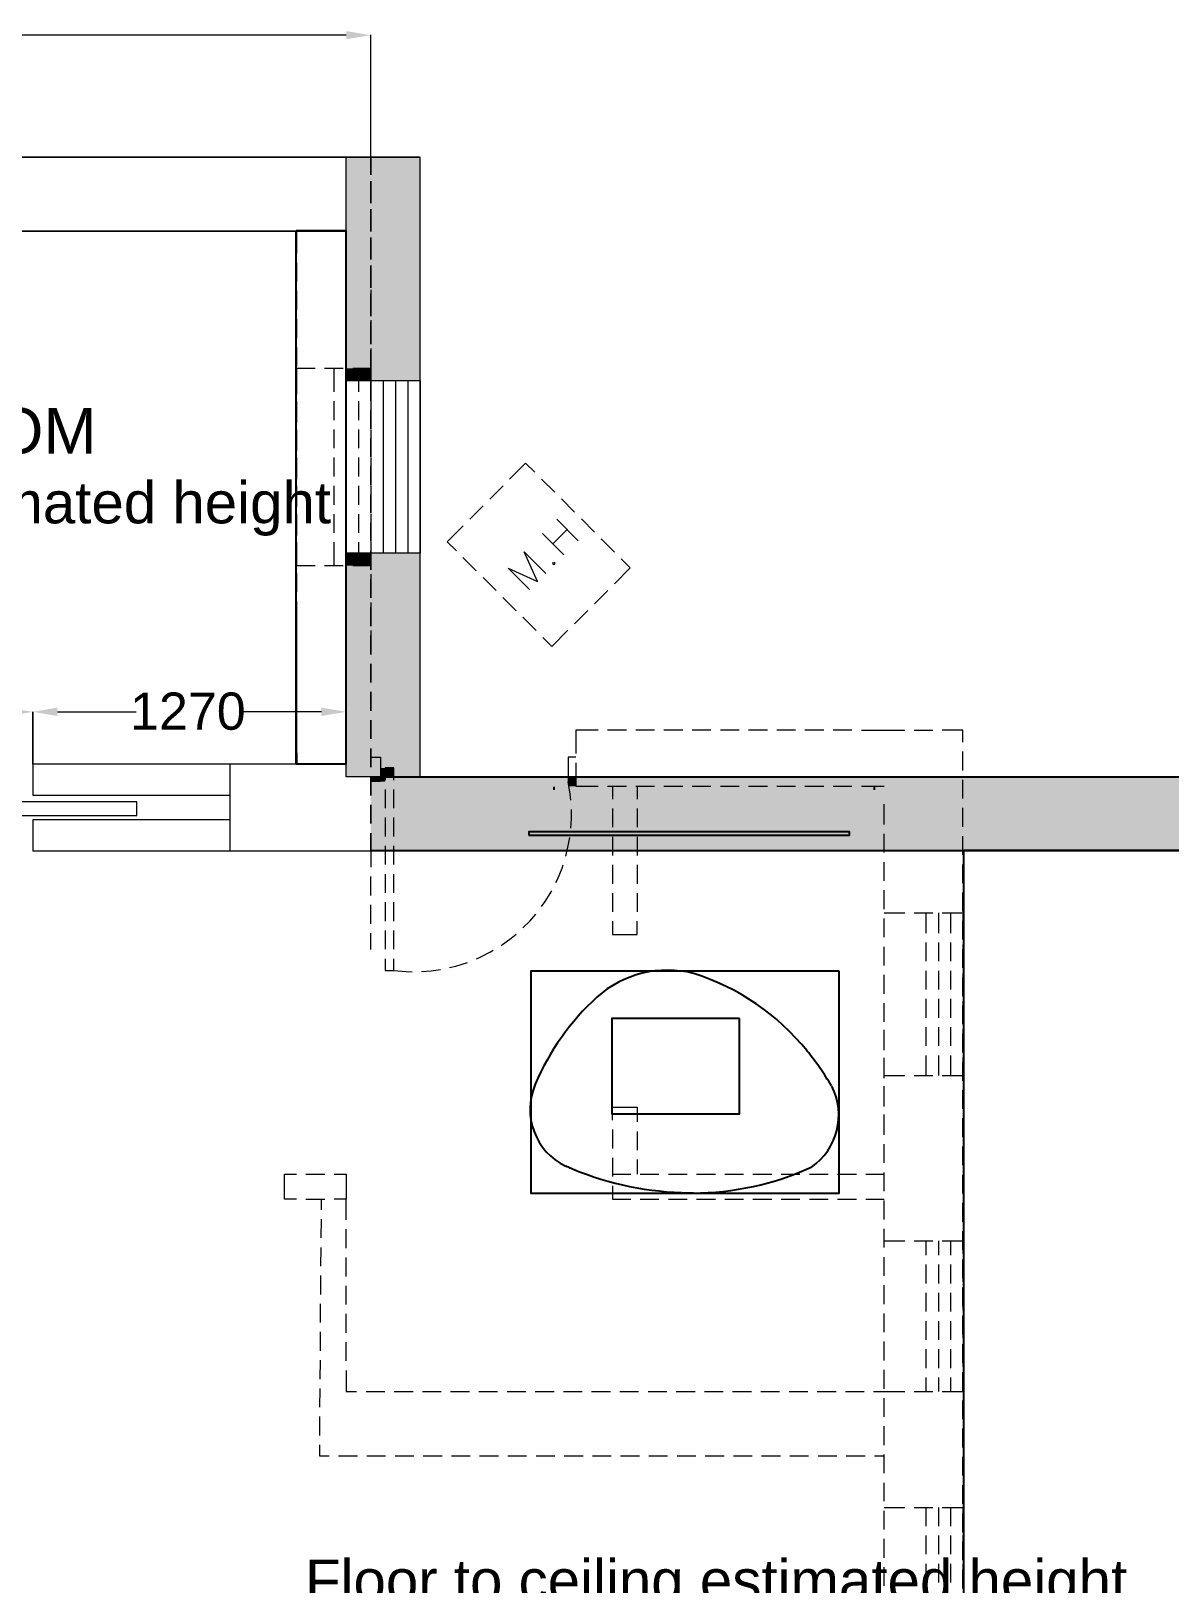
# Model space of a CAD drawing. Header units: millimetres. Extents: x -5841 to 140562, y 1006 to 102310.
# Drawn here: x 97876 to 102492, y 18788 to 25080 of the extents above; entities that cross this region are included whole.
import ezdxf

# ---------------------------------------------------------------- set-up
doc = ezdxf.new("R2010")
doc.units = ezdxf.units.MM
doc.header["$LTSCALE"] = 10
doc.layers.add('PDF18_0', color=7, linetype='Continuous')
doc.layers.add('PDF18_Text', color=7, linetype='Continuous')
for name, color, linetype, true_color in [('PDF18_F-2DFurniture-01', 7, 'Continuous', 0x545454), ('PDF18_F-Furniture-01', 7, 'Continuous', 0xdd6e8a), ('PDF18_KD - WALL - LOADBEARING', 7, 'Continuous', 0xc0ab87)]:
    doc.layers.add(name, color=color, linetype=linetype, true_color=true_color)
doc.styles.add('PDF ArialMT', font='arial.ttf')
picture_1 = doc.add_image_def('image1.png', size_in_pixel=(681, 64))
picture_2 = doc.add_image_def('image2.png', size_in_pixel=(2281, 605))

msp = doc.modelspace()

# ---------------------------------------------------------------- linework, layer by layer
at = {"layer": 'PDF18_0', "lineweight": 0}
for points in [[(99153.27072, 25062.58791), (97615.55133, 25062.58791)], [(99252.75154, 24558.834), (99252.75154, 25063.64622)], [(99452.77147, 22058.05566), (99452.77147, 24568.35876), (97268.42678, 24568.35876), (98018.76612, 24568.35876), (97268.42678, 24568.35876), (97868.48659, 24568.35876)], [(99153.27072, 24225.46744), (99153.27072, 24568.35876)], [(99452.77147, 23738.64644), (99452.77147, 24558.834)], [(97912.93546, 24268.85801), (99153.27072, 24268.85801), (98018.76612, 24268.85801), (97268.42678, 24268.85801), (97868.48659, 24268.85801)], [(99252.75154, 22058.05566), (99153.27072, 22058.05566), (99153.27072, 22108.85437), (99153.27072, 24268.85801), (97268.42678, 24268.85801), (98018.76612, 24268.85801)], [(99153.27072, 23663.50667), (99452.77147, 23663.50667), (99452.77147, 22963.96605), (99153.27072, 22963.96605)], [(99303.55025, 23663.50667), (99303.55025, 22963.96605)], [(99353.29066, 23663.50667), (99353.29066, 22963.96605)], [(99403.03106, 23663.50667), (99403.03106, 22963.96605)], [(99153.27072, 22108.85437), (97883.30288, 22108.85437), (97883.30288, 21983.9742), (98683.38262, 21983.9742)], [(98683.38262, 21758.55491), (98683.38262, 22108.85437)], [(98683.38262, 21883.43508), (97883.30288, 21883.43508), (97883.30288, 21758.55491), (99252.75154, 21758.55491)]]:
    msp.add_lwpolyline(points, dxfattribs=at)
for points in [[(98018.76612, 24568.35876), (99452.77147, 24568.35876)], [(98018.76612, 24268.85801), (99153.27072, 24268.85801)], [(98304.50888, 21956.45823), (97415.53139, 21956.45823), (97415.53139, 21901.42629), (98304.50888, 21901.42629)]]:
    msp.add_lwpolyline(points, close=True, dxfattribs=at)
at = {"layer": 'PDF18_0', "color": 0, "lineweight": 0, "true_color": 0x939598}
for points in [[(99252.75154, 24496.39392), (99252.75154, 24568.35876)], [(99252.75154, 24558.834), (99252.75154, 24510.1519)], [(99252.75154, 24472.05287), (99252.75154, 24395.8548)], [(99252.75154, 24382.09681), (99252.75154, 24458.29488)], [(99252.75154, 24357.75576), (99252.75154, 24281.55769)], [(99252.75154, 24267.79971), (99252.75154, 24343.99778)], [(99252.75154, 24243.45866), (99252.75154, 24167.26058)], [(99252.75154, 24153.5026), (99252.75154, 24229.70067)], [(99252.75154, 24129.16155), (99252.75154, 24052.96348)], [(99252.75154, 24039.20549), (99252.75154, 24115.40356)], [(99252.75154, 24014.86444), (99252.75154, 23938.66637)], [(99252.75154, 23924.90839), (99252.75154, 24001.10646)], [(99252.75154, 23900.56734), (99252.75154, 23824.36927)], [(99252.75154, 23810.61128), (99252.75154, 23886.80935)], [(99252.75154, 23786.27023), (99252.75154, 23738.64644)], [(99252.75154, 23696.31418), (99252.75154, 23772.51225)], [(99252.75154, 23582.01707), (99252.75154, 23658.21514)], [(99252.75154, 23467.71996), (99252.75154, 23543.91803)], [(99252.75154, 23354.48117), (99252.75154, 23429.62093)], [(99252.75154, 23240.18406), (99252.75154, 23316.38213)], [(99252.75154, 23125.88695), (99252.75154, 23202.08502)], [(99252.75154, 23011.58985), (99252.75154, 23087.78792)], [(99252.75154, 22897.29274), (99252.75154, 22973.49081)], [(99252.75154, 22782.99564), (99252.75154, 22859.19371)], [(99252.75154, 22668.69853), (99252.75154, 22744.8966)], [(99252.75154, 22554.40142), (99252.75154, 22630.59949)], [(99252.75154, 22440.10432), (99252.75154, 22516.30239)], [(99252.75154, 22325.80721), (99252.75154, 22402.00528)], [(99252.75154, 22211.51011), (99252.75154, 22287.70818)], [(99252.75154, 22097.213), (99252.75154, 22173.41107)], [(99252.75154, 21982.91589), (99252.75154, 22059.11397)], [(99252.75154, 21868.61879), (99252.75154, 21944.81686)]]:
    msp.add_lwpolyline(points, close=True, dxfattribs=at)
for points in [[(99452.77147, 24510.1519), (99452.77147, 24558.834)], [(99452.77147, 24395.8548), (99452.77147, 24472.05287)], [(99452.77147, 24281.55769), (99452.77147, 24357.75576)], [(98953.25079, 24178.90196), (98953.25079, 24268.85801)], [(99452.77147, 24167.26058), (99452.77147, 24243.45866)], [(98953.25079, 24064.60485), (98953.25079, 24140.80292)], [(99452.77147, 24052.96348), (99452.77147, 24129.16155)], [(98953.25079, 23950.30774), (98953.25079, 24026.50582)], [(99252.75154, 24030.73904), (99252.75154, 23946.07452)], [(99452.77147, 23938.66637), (99452.77147, 24014.86444)], [(98953.25079, 23836.01064), (98953.25079, 23912.20871)], [(99252.75154, 23907.97548), (99252.75154, 23831.77741)], [(99452.77147, 23824.36927), (99452.77147, 23900.56734)], [(98953.25079, 23721.71353), (98953.25079, 23797.9116)], [(99252.75154, 23793.67838), (99252.75154, 23717.48031)], [(99452.77147, 23738.64644), (99452.77147, 23786.27023)], [(98953.25079, 23617.99949), (98953.25079, 23713.24708), (99027.33224, 23713.24708)], [(98953.25079, 23607.41643), (98953.25079, 23683.6145)], [(99065.43128, 23713.24708), (99141.62935, 23713.24708)], [(99103.53031, 23713.24708), (99103.53031, 23617.99949)], [(99153.27072, 23713.24708), (99153.27072, 23617.99949)], [(99179.72839, 23713.24708), (99252.75154, 23713.24708), (99252.75154, 23617.99949)], [(99203.01113, 23713.24708), (99203.01113, 23617.99949)], [(99252.75154, 23679.38127), (99252.75154, 23603.1832)], [(98953.25079, 23503.70239), (98953.25079, 23579.90046)], [(98953.25079, 23493.11932), (98953.25079, 23569.31739)], [(99103.53031, 23579.90046), (99103.53031, 23503.70239)], [(99153.27072, 23579.90046), (99153.27072, 23503.70239)], [(99203.01113, 23579.90046), (99203.01113, 23503.70239)], [(99252.75154, 23579.90046), (99252.75154, 23503.70239)], [(99252.75154, 23565.08417), (99252.75154, 23488.8861)], [(98953.25079, 23389.40528), (98953.25079, 23465.60335)], [(98953.25079, 23378.82222), (98953.25079, 23455.02029)], [(99103.53031, 23465.60335), (99103.53031, 23389.40528)], [(99153.27072, 23465.60335), (99153.27072, 23389.40528)], [(99203.01113, 23465.60335), (99203.01113, 23389.40528)], [(99252.75154, 23465.60335), (99252.75154, 23389.40528)], [(99252.75154, 23450.78706), (99252.75154, 23374.58899)], [(98953.25079, 23275.10817), (98953.25079, 23351.30625)], [(98953.25079, 23264.52511), (98953.25079, 23340.72318)], [(99103.53031, 23351.30625), (99103.53031, 23275.10817)], [(99153.27072, 23351.30625), (99153.27072, 23275.10817)], [(99203.01113, 23351.30625), (99203.01113, 23275.10817)], [(99252.75154, 23351.30625), (99252.75154, 23275.10817)], [(99252.75154, 23336.48995), (99252.75154, 23260.29188)], [(99917.36804, 23292.04108), (99880.32731, 23329.08181), (99815.77061, 23264.52511)], [(98953.25079, 23160.81107), (98953.25079, 23237.00914)], [(98953.25079, 23150.228), (98953.25079, 23226.42607)], [(99103.53031, 23237.00914), (99103.53031, 23160.81107)], [(99153.27072, 23237.00914), (99153.27072, 23160.81107)], [(99203.01113, 23237.00914), (99203.01113, 23160.81107)], [(99252.75154, 23237.00914), (99252.75154, 23160.81107)], [(99252.75154, 23222.19285), (99252.75154, 23145.99478)], [(99789.31295, 23237.00914), (99735.33932, 23183.03551)], [(99998.85764, 23211.60978), (99944.88401, 23264.52511)], [(99707.82335, 23156.57784), (99653.84971, 23102.60421)], [(100079.28894, 23130.12018), (100025.31531, 23184.09381)], [(98953.25079, 23046.51396), (98953.25079, 23122.71203)], [(98953.25079, 23035.9309), (98953.25079, 23112.12897)], [(99103.53031, 23122.71203), (99103.53031, 23046.51396)], [(99153.27072, 23122.71203), (99153.27072, 23046.51396)], [(99203.01113, 23122.71203), (99203.01113, 23046.51396)], [(99252.75154, 23122.71203), (99252.75154, 23046.51396)], [(99252.75154, 23107.89574), (99252.75154, 23031.69767)], [(100007.3241, 23101.5459), (100093.04693, 23014.76477)], [(100159.72024, 23049.68888), (100106.80491, 23103.66252)], [(99627.39205, 23075.08824), (99562.83535, 23010.53154), (99599.87608, 22973.49081)], [(100035.89837, 22957.61621), (99949.11724, 23043.33904)], [(99990.39119, 23002.06509), (100048.59805, 23060.27195)], [(99027.33224, 22913.16734), (98953.25079, 22913.16734), (98953.25079, 23008.41493)], [(98953.25079, 22921.63379), (98953.25079, 22997.83186)], [(99103.53031, 23008.41493), (99103.53031, 22913.16734)], [(99153.27072, 23008.41493), (99153.27072, 22913.16734)], [(99252.75154, 23008.41493), (99252.75154, 22913.16734), (99179.72839, 22913.16734)], [(99203.01113, 23008.41493), (99203.01113, 22913.16734)], [(99252.75154, 22993.59864), (99252.75154, 22917.40057)], [(99896.20191, 22816.86144), (99809.42077, 22903.64258), (99929.00941, 22849.66895), (99875.03578, 22969.25759), (99961.81692, 22882.47645)], [(100241.20984, 22968.19928), (100187.23621, 23022.17291)], [(99141.62935, 22913.16734), (99065.43128, 22913.16734)], [(99626.33374, 22947.03315), (99680.30738, 22893.05952)], [(99990.39119, 22927.98363), (99990.39119, 22919.51718), (99998.85764, 22919.51718), (99998.85764, 22927.98363)], [(100240.15153, 22840.14419), (100304.70823, 22904.70089), (100267.6675, 22941.74162)], [(98953.25079, 22807.33669), (98953.25079, 22883.53476)], [(99252.75154, 22879.30153), (99252.75154, 22803.10346)], [(99707.82335, 22865.54355), (99760.73867, 22812.62822)], [(99788.25464, 22785.11225), (99842.22828, 22731.13862)], [(100159.72024, 22758.65459), (100213.69387, 22812.62822)], [(98953.25079, 22693.03958), (98953.25079, 22769.23765)], [(99252.75154, 22765.00442), (99252.75154, 22688.80635)], [(100078.23063, 22678.22329), (100132.20427, 22732.19692)], [(98953.25079, 22650.70732), (98953.25079, 22698.33111)], [(98953.25079, 22578.74247), (98953.25079, 22654.94054)], [(99252.75154, 22650.70732), (99252.75154, 22566.0428)], [(99868.68594, 22704.68095), (99922.65957, 22650.70732)], [(99950.17554, 22623.19135), (99987.21627, 22586.15062), (100051.77297, 22651.76563)], [(98953.25079, 22536.41021), (98953.25079, 22612.60828)], [(98953.25079, 22464.44537), (98953.25079, 22540.64344)], [(98953.25079, 22422.11311), (98953.25079, 22498.31118)], [(98953.25079, 22350.14826), (98953.25079, 22426.34633)], [(98953.25079, 22307.816), (98953.25079, 22384.01407)], [(98953.25079, 22235.85116), (98953.25079, 22312.04923)], [(98953.25079, 22193.5189), (98953.25079, 22269.71697)], [(100174.53653, 22247.49253), (100083.52217, 22247.49253), (100083.52217, 22153.30325)], [(100288.83363, 22247.49253), (100212.63556, 22247.49253)], [(100403.13074, 22247.49253), (100326.93267, 22247.49253)], [(100517.42785, 22247.49253), (100441.22978, 22247.49253)], [(100631.72495, 22247.49253), (100555.52688, 22247.49253)], [(100746.02206, 22247.49253), (100669.82399, 22247.49253)], [(100860.31916, 22247.49253), (100784.12109, 22247.49253)], [(100974.61627, 22247.49253), (100898.4182, 22247.49253)], [(101088.91338, 22247.49253), (101012.71531, 22247.49253)], [(101203.21048, 22247.49253), (101127.01241, 22247.49253)], [(101241.30952, 22247.49253), (101333.38219, 22247.49253), (101416.9884, 22247.49253)], [(101455.08744, 22247.49253), (101531.28551, 22247.49253)], [(101652.99076, 22198.81043), (101652.99076, 22247.49253), (101569.38454, 22247.49253)], [(98953.25079, 22155.41986), (98953.25079, 22108.85437), (98953.25079, 22197.75212)], [(101652.99076, 22084.51332), (101652.99076, 22160.71139)], [(99252.75154, 22138.48696), (99292.96718, 22138.48696), (99292.96718, 22039.00614), (99252.75154, 22039.00614)], [(99345.88251, 22045.35598), (99345.88251, 22094.03808), (99310.9584, 22094.03808), (99310.9584, 22045.35598)], [(100083.52217, 22138.48696), (100052.83128, 22138.48696), (100052.83128, 22039.00614), (100083.52217, 22039.00614)], [(100083.52217, 22115.20421), (100083.52217, 22019.95662), (100174.53653, 22019.95662)], [(100063.41434, 21963.86638), (100061.29773, 21988.20743), (100052.83128, 22039.00614)], [(100212.63556, 22019.95662), (100288.83363, 22019.95662)], [(100232.74339, 22019.95662), (100232.74339, 21968.0996)], [(100326.93267, 22019.95662), (100403.13074, 22019.95662)], [(100333.28251, 22019.95662), (100333.28251, 21968.0996)], [(100441.22978, 22019.95662), (100517.42785, 22019.95662)], [(100555.52688, 22019.95662), (100631.72495, 22019.95662)], [(100669.82399, 22019.95662), (100746.02206, 22019.95662)], [(100784.12109, 22019.95662), (100860.31916, 22019.95662)], [(100898.4182, 22019.95662), (100974.61627, 22019.95662)], [(101012.71531, 22019.95662), (101088.91338, 22019.95662)], [(101127.01241, 22019.95662), (101203.21048, 22019.95662)], [(101241.30952, 22019.95662), (101333.38219, 22019.95662)], [(101652.99076, 21970.21622), (101652.99076, 22046.41429)], [(99310.9584, 22007.25695), (99310.9584, 21931.05887)], [(99345.88251, 21931.05887), (99345.88251, 22007.25695)], [(100063.41434, 21850.62758), (100066.58926, 21887.66831), (100066.58926, 21925.76734)], [(100232.74339, 21930.00057), (100232.74339, 21853.8025)], [(100333.28251, 21930.00057), (100333.28251, 21853.8025)], [(101333.38219, 21865.44387), (101333.38219, 21947.99178)], [(101652.99076, 21855.91911), (101652.99076, 21932.11718)], [(99252.75154, 21758.55491), (99252.75154, 21830.51975), (99252.75154, 21758.55491), (99252.75154, 21691.8816)], [(99310.9584, 21892.95984), (99310.9584, 21816.76177)], [(99345.88251, 21816.76177), (99345.88251, 21892.95984)], [(99310.9584, 21778.66273), (99310.9584, 21702.46466)], [(99345.88251, 21702.46466), (99345.88251, 21778.66273)], [(100043.30652, 21737.38878), (100054.94789, 21786.07088), (100059.18112, 21812.52854)], [(100232.74339, 21815.70346), (100232.74339, 21739.50539)], [(100333.28251, 21815.70346), (100333.28251, 21739.50539)], [(101333.38219, 21751.14676), (101333.38219, 21827.34483)], [(101652.99076, 21741.622), (101652.99076, 21817.82008)], [(101333.38219, 21636.84966), (101333.38219, 21713.04773)], [(99252.75154, 21577.58449), (99252.75154, 21653.78256)], [(99310.9584, 21664.36563), (99310.9584, 21588.16756)], [(99345.88251, 21588.16756), (99345.88251, 21664.36563)], [(100003.09087, 21630.49982), (100009.44071, 21642.14119), (100028.49023, 21688.70668), (100032.72345, 21701.40636)], [(100232.74339, 21701.40636), (100232.74339, 21625.20829)], [(100333.28251, 21701.40636), (100333.28251, 21625.20829)], [(101652.99076, 21627.3249), (101652.99076, 21703.52297)], [(99944.88401, 21533.13562), (99959.7003, 21553.24344), (99986.15797, 21596.63401)], [(100232.74339, 21587.10925), (100232.74339, 21510.91118)], [(100333.28251, 21587.10925), (100333.28251, 21510.91118)], [(101333.38219, 21522.55255), (101333.38219, 21598.75062)], [(101652.99076, 21513.02779), (101652.99076, 21589.22586)], [(99252.75154, 21463.28739), (99252.75154, 21539.48546)], [(99310.9584, 21550.06852), (99310.9584, 21473.87045)], [(99345.88251, 21473.87045), (99345.88251, 21550.06852)], [(99869.74425, 21446.35448), (99897.26022, 21473.87045), (99921.60127, 21502.44473)], [(100232.74339, 21472.81214), (100232.74339, 21419.89682), (100333.28251, 21419.89682), (100333.28251, 21472.81214)], [(101333.38219, 21507.73626), (101416.9884, 21507.73626)], [(101333.38219, 21408.25545), (101333.38219, 21484.45352)], [(101455.08744, 21507.73626), (101531.28551, 21507.73626)], [(101502.71123, 21507.73626), (101502.71123, 21425.18835)], [(101553.50994, 21507.73626), (101553.50994, 21425.18835)], [(101569.38454, 21507.73626), (101652.99076, 21507.73626), (101652.99076, 21416.7219)], [(101603.25035, 21507.73626), (101603.25035, 21425.18835)], [(101652.99076, 21398.73069), (101652.99076, 21474.92876)], [(99252.75154, 21358.51504), (99252.75154, 21425.18835)], [(99310.9584, 21435.77142), (99310.9584, 21359.57335)], [(99345.88251, 21359.57335), (99345.88251, 21435.77142)], [(99781.9048, 21375.44794), (99822.12045, 21405.08053), (99842.22828, 21420.95512)], [(99681.36568, 21321.47431), (99693.00706, 21325.70754), (99738.51424, 21348.99028), (99749.0973, 21355.34012)], [(101333.38219, 21293.95834), (101333.38219, 21370.15641)], [(101502.71123, 21387.08932), (101502.71123, 21310.89124)], [(101553.50994, 21387.08932), (101553.50994, 21310.89124)], [(101603.25035, 21387.08932), (101603.25035, 21310.89124)], [(101652.99076, 21378.62286), (101652.99076, 21302.42479)], [(101652.99076, 21284.43358), (101652.99076, 21360.63165)], [(99310.9584, 21321.47431), (99310.9584, 21273.85052), (99345.88251, 21273.85052), (99345.88251, 21321.47431)], [(99345.88251, 21273.85052), (99396.68123, 21269.61729), (99421.02228, 21268.55898)], [(99459.12131, 21269.61729), (99498.27865, 21272.79221), (99535.31938, 21278.08374)], [(99572.36011, 21285.49189), (99597.75947, 21291.84173), (99645.38326, 21306.65802)], [(101502.71123, 21272.79221), (101502.71123, 21196.59414)], [(101553.50994, 21272.79221), (101553.50994, 21196.59414)], [(101603.25035, 21272.79221), (101603.25035, 21196.59414)], [(101652.99076, 21264.32576), (101652.99076, 21188.12769)], [(101333.38219, 21179.66123), (101333.38219, 21255.8593)], [(101652.99076, 21170.13648), (101652.99076, 21246.33455)], [(101333.38219, 21065.36413), (101333.38219, 21141.5622)], [(101502.71123, 21158.4951), (101502.71123, 21082.29703)], [(101553.50994, 21158.4951), (101553.50994, 21082.29703)], [(101603.25035, 21158.4951), (101603.25035, 21082.29703)], [(101652.99076, 21150.02865), (101652.99076, 21073.83058)], [(101333.38219, 21071.71397), (101333.38219, 21130.97913)], [(101652.99076, 21055.83937), (101652.99076, 21132.03744)], [(101333.38219, 20957.41686), (101333.38219, 21033.61493)], [(101333.38219, 20951.06702), (101333.38219, 21027.26509)], [(101502.71123, 21044.198), (101502.71123, 20967.99993)], [(101553.50994, 21044.198), (101553.50994, 20967.99993)], [(101603.25035, 21044.198), (101603.25035, 20967.99993)], [(101652.99076, 21035.73155), (101652.99076, 20959.53347)], [(101652.99076, 20941.54226), (101652.99076, 21017.74033)], [(101333.38219, 20843.11976), (101333.38219, 20919.31783)], [(101333.38219, 20836.76992), (101333.38219, 20912.96799)], [(101502.71123, 20929.90089), (101502.71123, 20848.41129)], [(101553.50994, 20929.90089), (101553.50994, 20848.41129)], [(101603.25035, 20929.90089), (101603.25035, 20848.41129)], [(101652.99076, 20921.43444), (101652.99076, 20831.47838)], [(101652.99076, 20827.24516), (101652.99076, 20903.44323)], [(101333.38219, 20848.41129), (101416.9884, 20848.41129)], [(101455.08744, 20848.41129), (101531.28551, 20848.41129)], [(101569.38454, 20848.41129), (101652.99076, 20848.41129)], [(101333.38219, 20728.82265), (101333.38219, 20805.02072)], [(101333.38219, 20722.47281), (101333.38219, 20798.67088)], [(101652.99076, 20712.94805), (101652.99076, 20789.14612)], [(100232.74339, 20667.44087), (100232.74339, 20720.3562), (100333.28251, 20720.3562), (100333.28251, 20660.03273)], [(101333.38219, 20631.45845), (101333.38219, 20690.72361)], [(101333.38219, 20608.17571), (101333.38219, 20684.37378)], [(101652.99076, 20598.65095), (101652.99076, 20674.84902)], [(100232.74339, 20629.34184), (100232.74339, 20553.14377)], [(100333.28251, 20621.93369), (100333.28251, 20545.73562)], [(100232.74339, 20515.04473), (100232.74339, 20438.84666)], [(101333.38219, 20493.8786), (101333.38219, 20570.07667)], [(101652.99076, 20484.35384), (101652.99076, 20560.55191)], [(98952.19248, 20347.8323), (98903.51038, 20347.8323), (98903.51038, 20448.37142), (98952.19248, 20448.37142)], [(98990.29152, 20448.37142), (99066.48959, 20448.37142)], [(99104.58862, 20448.37142), (99153.27072, 20448.37142), (99153.27072, 20347.8323)], [(100232.74339, 20448.37142), (100306.82485, 20448.37142)], [(100333.28251, 20507.63658), (100333.28251, 20448.37142)], [(100344.92388, 20448.37142), (100421.12195, 20448.37142)], [(100459.22099, 20448.37142), (100535.41906, 20448.37142)], [(100573.51809, 20448.37142), (100649.71616, 20448.37142)], [(100687.8152, 20448.37142), (100764.01327, 20448.37142)], [(100802.1123, 20448.37142), (100878.31038, 20448.37142)], [(100916.40941, 20448.37142), (100992.60748, 20448.37142)], [(101030.70652, 20448.37142), (101106.90459, 20448.37142)], [(101145.00362, 20448.37142), (101221.20169, 20448.37142)], [(101259.30073, 20448.37142), (101333.38219, 20448.37142)], [(101333.38219, 20379.58149), (101333.38219, 20455.77956)], [(101652.99076, 20370.05673), (101652.99076, 20446.25481)], [(100232.74339, 20400.74762), (100232.74339, 20347.8323), (100306.82485, 20347.8323)], [(98990.29152, 20347.8323), (99066.48959, 20347.8323)], [(99052.7316, 20304.44173), (99052.7316, 20347.8323)], [(99153.27072, 20263.16777), (99153.27072, 20347.8323), (99104.58862, 20347.8323)], [(100344.92388, 20347.8323), (100421.12195, 20347.8323)], [(100459.22099, 20347.8323), (100535.41906, 20347.8323)], [(100573.51809, 20347.8323), (100649.71616, 20347.8323)], [(100687.8152, 20347.8323), (100764.01327, 20347.8323)], [(100802.1123, 20347.8323), (100878.31038, 20347.8323)], [(100916.40941, 20347.8323), (100992.60748, 20347.8323)], [(101030.70652, 20347.8323), (101106.90459, 20347.8323)], [(101145.00362, 20347.8323), (101221.20169, 20347.8323)], [(101259.30073, 20347.8323), (101333.38219, 20347.8323)], [(101333.38219, 20265.28439), (101333.38219, 20341.48246)], [(101652.99076, 20255.75963), (101652.99076, 20331.9577)], [(99051.67329, 20190.14462), (99052.7316, 20266.34269)], [(99153.27072, 20148.87067), (99153.27072, 20225.06874)], [(101333.38219, 20150.98728), (101333.38219, 20227.18535)], [(101652.99076, 20141.46252), (101652.99076, 20217.66059)], [(99050.61499, 20075.84752), (99051.67329, 20152.04559)], [(101333.38219, 20178.50325), (101416.9884, 20178.50325)], [(101455.08744, 20178.50325), (101531.28551, 20178.50325)], [(101502.71123, 20178.50325), (101502.71123, 20120.29639)], [(101553.50994, 20178.50325), (101553.50994, 20120.29639)], [(101569.38454, 20178.50325), (101652.99076, 20178.50325)], [(101603.25035, 20178.50325), (101603.25035, 20120.29639)], [(101652.99076, 20191.20293), (101652.99076, 20126.64623)], [(99153.27072, 20034.57356), (99153.27072, 20110.77163)], [(101333.38219, 20036.69018), (101333.38219, 20112.88825)], [(101502.71123, 20082.19736), (101502.71123, 20005.99929)], [(101553.50994, 20082.19736), (101553.50994, 20005.99929)], [(101603.25035, 20082.19736), (101603.25035, 20005.99929)], [(101652.99076, 20027.16542), (101652.99076, 20103.36349)], [(101652.99076, 20088.5472), (101652.99076, 20012.34913)], [(99050.61499, 19961.55041), (99050.61499, 20037.74848)], [(99153.27072, 19920.27646), (99153.27072, 19996.47453)], [(101333.38219, 19922.39307), (101333.38219, 19998.59114)], [(101502.71123, 19967.90025), (101502.71123, 19891.70218)], [(101553.50994, 19967.90025), (101553.50994, 19891.70218)], [(101603.25035, 19967.90025), (101603.25035, 19891.70218)], [(101652.99076, 19912.86831), (101652.99076, 19989.06638)], [(101652.99076, 19974.25009), (101652.99076, 19898.05202)], [(99049.55668, 19847.25331), (99049.55668, 19923.45138)], [(99153.27072, 19805.97935), (99153.27072, 19882.17742)], [(101333.38219, 19808.09596), (101333.38219, 19884.29403)], [(101502.71123, 19853.60315), (101502.71123, 19777.40507)], [(101553.50994, 19853.60315), (101553.50994, 19777.40507)], [(101603.25035, 19853.60315), (101603.25035, 19777.40507)], [(101652.99076, 19798.57121), (101652.99076, 19874.76928)], [(101652.99076, 19859.95298), (101652.99076, 19783.75491)], [(99048.49838, 19732.9562), (99049.55668, 19809.15427)], [(99153.27072, 19691.68225), (99153.27072, 19767.88032)], [(101333.38219, 19693.79886), (101333.38219, 19769.99693)], [(101652.99076, 19684.2741), (101652.99076, 19760.47217)], [(99047.44007, 19618.65909), (99048.49838, 19694.85716)], [(101502.71123, 19739.30604), (101502.71123, 19663.10797)], [(101553.50994, 19739.30604), (101553.50994, 19663.10797)], [(101603.25035, 19739.30604), (101603.25035, 19663.10797)], [(101652.99076, 19745.65588), (101652.99076, 19669.45781)], [(99153.27072, 19653.58321), (99153.27072, 19567.86038), (99195.60298, 19567.86038)], [(101333.38219, 19579.50175), (101333.38219, 19655.69982)], [(101569.38454, 19567.86038), (101652.99076, 19567.86038), (101652.99076, 19631.35877)], [(101652.99076, 19569.97699), (101652.99076, 19646.17506)], [(99046.38176, 19504.36199), (99047.44007, 19580.56006)], [(99233.70202, 19567.86038), (99309.90009, 19567.86038)], [(99347.99912, 19567.86038), (99424.1972, 19567.86038)], [(99462.29623, 19567.86038), (99538.4943, 19567.86038)], [(99576.59334, 19567.86038), (99652.79141, 19567.86038)], [(99690.89044, 19567.86038), (99767.08851, 19567.86038)], [(99805.18755, 19567.86038), (99881.38562, 19567.86038)], [(99919.48465, 19567.86038), (99995.68272, 19567.86038)], [(100033.78176, 19567.86038), (100109.97983, 19567.86038)], [(100148.07887, 19567.86038), (100224.27694, 19567.86038)], [(100262.37597, 19567.86038), (100338.57404, 19567.86038)], [(100376.67308, 19567.86038), (100452.87115, 19567.86038)], [(100490.97018, 19567.86038), (100567.16825, 19567.86038)], [(100605.26729, 19567.86038), (100681.46536, 19567.86038)], [(100719.56439, 19567.86038), (100795.76247, 19567.86038)], [(100833.8615, 19567.86038), (100910.05957, 19567.86038)], [(100948.15861, 19567.86038), (101024.35668, 19567.86038)], [(101062.45571, 19567.86038), (101138.65378, 19567.86038)], [(101176.75282, 19567.86038), (101252.95089, 19567.86038)], [(101291.04992, 19567.86038), (101333.38219, 19567.86038), (101416.9884, 19567.86038)], [(101455.08744, 19567.86038), (101531.28551, 19567.86038)], [(101502.71123, 19625.00893), (101502.71123, 19567.86038)], [(101553.50994, 19625.00893), (101553.50994, 19567.86038)], [(101603.25035, 19625.00893), (101603.25035, 19567.86038)], [(101333.38219, 19465.20465), (101333.38219, 19541.40272)], [(101652.99076, 19455.67989), (101652.99076, 19531.87796)], [(99046.38176, 19390.06488), (99046.38176, 19466.26295)], [(101333.38219, 19350.90754), (101333.38219, 19427.10561)], [(101652.99076, 19341.38278), (101652.99076, 19417.58085)], [(99045.32346, 19351.96585), (99045.32346, 19307.51697), (99084.4808, 19307.51697)], [(99122.57983, 19307.51697), (99198.7779, 19307.51697)], [(99236.87694, 19307.51697), (99313.07501, 19307.51697)], [(99351.17404, 19307.51697), (99427.37211, 19307.51697)], [(99465.47115, 19307.51697), (99541.66922, 19307.51697)], [(99579.76826, 19307.51697), (99655.96633, 19307.51697)], [(99694.06536, 19307.51697), (99770.26343, 19307.51697)], [(99808.36247, 19307.51697), (99884.56054, 19307.51697)], [(99922.65957, 19307.51697), (99998.85764, 19307.51697)], [(100036.95668, 19307.51697), (100113.15475, 19307.51697)], [(100151.25379, 19307.51697), (100227.45186, 19307.51697)], [(100265.55089, 19307.51697), (100341.74896, 19307.51697)], [(100379.848, 19307.51697), (100456.04607, 19307.51697)], [(100494.1451, 19307.51697), (100570.34317, 19307.51697)], [(100608.44221, 19307.51697), (100684.64028, 19307.51697)], [(100722.73931, 19307.51697), (100798.93738, 19307.51697)], [(100837.03642, 19307.51697), (100913.23449, 19307.51697)], [(100951.33353, 19307.51697), (101027.5316, 19307.51697)], [(101065.63063, 19307.51697), (101141.8287, 19307.51697)], [(101179.92774, 19307.51697), (101256.12581, 19307.51697)], [(101294.22484, 19307.51697), (101333.38219, 19307.51697)], [(101333.38219, 19236.61043), (101333.38219, 19312.80851)], [(101652.99076, 19227.08568), (101652.99076, 19303.28375)], [(101333.38219, 19123.37164), (101333.38219, 19198.5114)], [(101652.99076, 19112.78857), (101652.99076, 19188.98664)], [(101333.38219, 19097.97228), (101416.9884, 19097.97228)], [(101333.38219, 19009.07453), (101333.38219, 19085.2726)], [(101455.08744, 19097.97228), (101531.28551, 19097.97228)], [(101502.71123, 19097.97228), (101502.71123, 19022.83251)], [(101553.50994, 19097.97228), (101553.50994, 19022.83251)], [(101569.38454, 19097.97228), (101652.99076, 19097.97228), (101652.99076, 19022.83251)], [(101603.25035, 19097.97228), (101603.25035, 19022.83251)], [(101652.99076, 18998.49146), (101652.99076, 19074.68953)], [(101333.38219, 18894.77742), (101333.38219, 18970.97549)], [(101502.71123, 18984.73348), (101502.71123, 18908.53541)], [(101553.50994, 18984.73348), (101553.50994, 18908.53541)], [(101603.25035, 18984.73348), (101603.25035, 18908.53541)], [(101652.99076, 18984.73348), (101652.99076, 18908.53541)], [(101652.99076, 18884.19436), (101652.99076, 18960.39243)], [(101333.38219, 18780.48032), (101333.38219, 18856.67839)], [(101502.71123, 18870.43637), (101502.71123, 18794.2383)], [(101553.50994, 18870.43637), (101553.50994, 18794.2383)], [(101603.25035, 18870.43637), (101603.25035, 18794.2383)], [(101652.99076, 18870.43637), (101652.99076, 18794.2383)], [(101652.99076, 18769.89725), (101652.99076, 18846.09532)]]:
    msp.add_lwpolyline(points, dxfattribs=at)
at = {"layer": 'PDF18_0', "color": 1, "lineweight": 0}
msp.add_lwpolyline([(97883.30288, 22321.57399), (97883.30288, 22108.85437)], close=True, dxfattribs=at)
for points in [[(97982.78369, 22321.57399), (98301.33396, 22321.57399)], [(99052.7316, 22321.57399), (98735.23964, 22321.57399)], [(99153.27072, 22108.85437), (99153.27072, 22321.57399)]]:
    msp.add_lwpolyline(points, dxfattribs=at)
at = {"layer": 'PDF18_0', "lineweight": 25}
for points in [[(99252.75154, 22058.05566), (103163.19419, 22058.05566), (103787.59504, 22058.05566), (105787.79439, 22058.05566), (105787.79439, 17218.41987), (108788.09342, 17218.41987)], [(103488.09429, 21758.55491), (103163.19419, 21758.55491), (99252.75154, 21758.55491)]]:
    msp.add_lwpolyline(points, dxfattribs=at)
at = {"layer": 'PDF18_0', "transparency": 33554559}
msp.add_solid([(99153.27072, 25079.52082), (99153.27072, 25046.71332), (99252.75154, 25062.58791)], dxfattribs=at)
at = {"layer": 'PDF18_0', "color": 1, "transparency": 33554559}
for points in [[(97782.76376, 22337.44858), (97782.76376, 22304.64108), (97883.30288, 22321.57399)], [(97982.78369, 22338.50689), (97982.78369, 22304.64108), (97883.30288, 22321.57399)], [(99052.7316, 22338.50689), (99052.7316, 22304.64108), (99153.27072, 22321.57399)]]:
    msp.add_solid(points, dxfattribs=at)
at = {"layer": 'PDF18_F-2DFurniture-01', "lineweight": 25}
msp.add_lwpolyline([(100561.11197, 21261.92291, 0.2470376493), (100169.65546, 21166.02207, 0.1062082975), (99919.09602, 20812.81146)], format="xyb", dxfattribs=at)
msp.add_lwpolyline([(100560.81841, 20371.11504), (100515.31123, 20372.17335)], dxfattribs=at)
for centre, radius, start, end in [((100275.28498, 20348.89778), 956.48775, 38.759225435, 72.57462889), ((100099.20691, 20198.99828), 1188.02573, 30.740241706, 39.113455928), ((100892.47882, 20688.01697), 257.09655, 304.768774921, 27.220309775), ((100557.76886, 21646.63521), 1273.57361, 246.155228505, 267.963030616), ((100554.92998, 21542.51888), 1170.50839, 270.160174358, 294.392010605)]:
    msp.add_arc(centre, radius, start, end, dxfattribs=at)
msp.add_open_spline([(99919.38921, 20812.62815), (99865.07173, 20686.25784), (99920.19637, 20538.75737), (100043.13963, 20481.50135)], degree=3, dxfattribs=at)
at = {"layer": 'PDF18_F-Furniture-01', "lineweight": 25}
for points in [[(99994.62442, 22017.84001), (99994.62442, 22005.14033)], [(101294.22484, 22005.14033), (101294.22484, 22017.84001)]]:
    msp.add_lwpolyline(points, dxfattribs=at)
for points in [[(99894.0853, 21822.0533), (101193.68572, 21822.0533), (101193.68572, 21834.75298), (99894.0853, 21834.75298)], [(101151.35346, 21270.6756), (99901.49344, 21270.6756), (99901.49344, 20371.11504), (101151.35346, 20371.11504)], [(100747.08036, 21079.12211), (100229.56847, 21079.12211), (100229.56847, 20692.84023), (100747.08036, 20692.84023)]]:
    msp.add_lwpolyline(points, close=True, dxfattribs=at)
at = {"layer": 'PDF18_KD - WALL - LOADBEARING', "color": 0, "true_color": 0xf26722, "transparency": 33554559}
for points in [[(99252.75154, 24568.35876), (99153.27072, 24568.35876), (99252.75154, 24225.46744)], [(99153.27072, 24568.35876), (99252.75154, 24225.46744), (99153.27072, 24225.46744)], [(99452.77147, 24568.35876), (99252.75154, 24568.35876), (99452.77147, 23663.50667)], [(99252.75154, 24568.35876), (99452.77147, 23663.50667), (99252.75154, 23663.50667)], [(99252.75154, 24225.46744), (99153.27072, 24225.46744), (99252.75154, 23713.24708)], [(99153.27072, 24225.46744), (99252.75154, 23713.24708), (99153.27072, 23713.24708)], [(99203.01113, 23713.24708), (99153.27072, 23713.24708), (99203.01113, 23663.50667)], [(99153.27072, 23713.24708), (99203.01113, 23663.50667), (99153.27072, 23663.50667)], [(99252.75154, 23713.24708), (99203.01113, 23713.24708), (99252.75154, 23663.50667)], [(99203.01113, 23713.24708), (99252.75154, 23663.50667), (99203.01113, 23663.50667)], [(99203.01113, 22963.96605), (99153.27072, 22963.96605), (99203.01113, 22913.16734)], [(99153.27072, 22963.96605), (99203.01113, 22913.16734), (99153.27072, 22913.16734)], [(99252.75154, 22963.96605), (99203.01113, 22963.96605), (99252.75154, 22913.16734)], [(99203.01113, 22963.96605), (99252.75154, 22913.16734), (99203.01113, 22913.16734)], [(99452.77147, 22963.96605), (99252.75154, 22963.96605), (99452.77147, 22138.48696)], [(99252.75154, 22963.96605), (99452.77147, 22138.48696), (99252.75154, 22138.48696)], [(99252.75154, 22913.16734), (99153.27072, 22913.16734), (99252.75154, 22138.48696)], [(99153.27072, 22913.16734), (99252.75154, 22138.48696), (99153.27072, 22138.48696)], [(99252.75154, 22138.48696), (99153.27072, 22138.48696), (99252.75154, 22108.85437)], [(99153.27072, 22138.48696), (99252.75154, 22108.85437), (99153.27072, 22108.85437)], [(99252.75154, 22108.85437), (99153.27072, 22108.85437), (99252.75154, 22058.05566)], [(99153.27072, 22108.85437), (99252.75154, 22058.05566), (99153.27072, 22058.05566)], [(99292.96718, 22138.48696), (99252.75154, 22138.48696), (99292.96718, 22058.05566)], [(99252.75154, 22138.48696), (99292.96718, 22058.05566), (99252.75154, 22058.05566)], [(99452.77147, 22138.48696), (99292.96718, 22138.48696), (99452.77147, 22094.03808)], [(99292.96718, 22138.48696), (99452.77147, 22094.03808), (99292.96718, 22094.03808)], [(99310.9584, 22094.03808), (99292.96718, 22094.03808), (99310.9584, 22058.05566)], [(99292.96718, 22094.03808), (99310.9584, 22058.05566), (99292.96718, 22058.05566)], [(99345.88251, 22094.03808), (99310.9584, 22094.03808), (99345.88251, 22058.05566)], [(99310.9584, 22094.03808), (99345.88251, 22058.05566), (99310.9584, 22058.05566)], [(99452.77147, 22094.03808), (99345.88251, 22094.03808), (99452.77147, 22058.05566)], [(99345.88251, 22094.03808), (99452.77147, 22058.05566), (99345.88251, 22058.05566)], [(99292.96718, 22058.05566), (99252.75154, 22058.05566), (99292.96718, 22039.00614)], [(99252.75154, 22058.05566), (99292.96718, 22039.00614), (99252.75154, 22039.00614)], [(99310.9584, 22039.00614), (99252.75154, 22039.00614), (99310.9584, 21758.55491)], [(99252.75154, 22039.00614), (99310.9584, 21758.55491), (99252.75154, 21758.55491)], [(99310.9584, 22058.05566), (99292.96718, 22058.05566), (99310.9584, 22039.00614)], [(99292.96718, 22058.05566), (99310.9584, 22039.00614), (99292.96718, 22039.00614)], [(99345.88251, 22058.05566), (99310.9584, 22058.05566), (99345.88251, 21758.55491)], [(99310.9584, 22058.05566), (99345.88251, 21758.55491), (99310.9584, 21758.55491)], [(100052.83128, 22058.05566), (99345.88251, 22058.05566), (100052.83128, 22039.00614)], [(99345.88251, 22058.05566), (100052.83128, 22039.00614), (99345.88251, 22039.00614)], [(100052.83128, 22039.00614), (99345.88251, 22039.00614), (100059.18112, 22007.25695)], [(99345.88251, 22039.00614), (100059.18112, 22007.25695), (99345.88251, 22007.25695)], [(100083.52217, 22058.05566), (100052.83128, 22058.05566), (100083.52217, 22039.00614)], [(100052.83128, 22058.05566), (100083.52217, 22039.00614), (100052.83128, 22039.00614)], [(100083.52217, 22039.00614), (100052.83128, 22039.00614), (100083.52217, 22019.95662)], [(100052.83128, 22039.00614), (100083.52217, 22019.95662), (100056.0062, 22019.95662)], [(100232.74339, 22019.95662), (100056.0062, 22019.95662), (100232.74339, 22007.25695)], [(100056.0062, 22019.95662), (100232.74339, 22007.25695), (100059.18112, 22007.25695)], [(101652.99076, 22058.05566), (100083.52217, 22058.05566), (101652.99076, 22039.00614)], [(100083.52217, 22058.05566), (101652.99076, 22039.00614), (100083.52217, 22039.00614)], [(101652.99076, 22039.00614), (100083.52217, 22039.00614), (101652.99076, 22019.95662)], [(100083.52217, 22039.00614), (101652.99076, 22019.95662), (100083.52217, 22019.95662)], [(100333.28251, 22019.95662), (100232.74339, 22019.95662), (100333.28251, 21758.55491)], [(100232.74339, 22019.95662), (100333.28251, 21758.55491), (100232.74339, 21758.55491)], [(101652.99076, 22019.95662), (100333.28251, 22019.95662), (101652.99076, 21758.55491)], [(100333.28251, 22019.95662), (101652.99076, 21758.55491), (100333.28251, 21758.55491)], [(103163.19419, 22058.05566), (101652.99076, 22058.05566), (103163.19419, 21758.55491)], [(101652.99076, 22058.05566), (103163.19419, 21758.55491), (101652.99076, 21758.55491)], [(100059.18112, 22007.25695), (99345.88251, 22007.25695), (100063.41434, 21976.56606)], [(99345.88251, 22007.25695), (100063.41434, 21976.56606), (99345.88251, 21976.56606)], [(100063.41434, 21976.56606), (99345.88251, 21976.56606), (100065.53096, 21944.81686)], [(99345.88251, 21976.56606), (100065.53096, 21944.81686), (99345.88251, 21944.81686)], [(100232.74339, 22007.25695), (100059.18112, 22007.25695), (100232.74339, 21976.56606)], [(100059.18112, 22007.25695), (100232.74339, 21976.56606), (100063.41434, 21976.56606)], [(100232.74339, 21976.56606), (100063.41434, 21976.56606), (100232.74339, 21944.81686)], [(100063.41434, 21976.56606), (100232.74339, 21944.81686), (100065.53096, 21944.81686)], [(100065.53096, 21944.81686), (99345.88251, 21944.81686), (100066.58926, 21914.12597)], [(99345.88251, 21944.81686), (100066.58926, 21914.12597), (99345.88251, 21914.12597)], [(100066.58926, 21914.12597), (99345.88251, 21914.12597), (100066.58926, 21882.37677)], [(99345.88251, 21914.12597), (100066.58926, 21882.37677), (99345.88251, 21882.37677)], [(100232.74339, 21944.81686), (100065.53096, 21944.81686), (100232.74339, 21914.12597)], [(100065.53096, 21944.81686), (100232.74339, 21914.12597), (100066.58926, 21914.12597)], [(100232.74339, 21914.12597), (100066.58926, 21914.12597), (100232.74339, 21882.37677)], [(100066.58926, 21914.12597), (100232.74339, 21882.37677), (100066.58926, 21882.37677)], [(100066.58926, 21882.37677), (99345.88251, 21882.37677), (100064.47265, 21851.68588)], [(99345.88251, 21882.37677), (100064.47265, 21851.68588), (99345.88251, 21851.68588)], [(100064.47265, 21851.68588), (99345.88251, 21851.68588), (100061.29773, 21819.93669)], [(99345.88251, 21851.68588), (100061.29773, 21819.93669), (99345.88251, 21819.93669)], [(100064.47265, 21851.68588), (100232.74339, 21819.93669), (100061.29773, 21819.93669)], [(100066.58926, 21882.37677), (100232.74339, 21851.68588), (100064.47265, 21851.68588)], [(100232.74339, 21851.68588), (100064.47265, 21851.68588), (100232.74339, 21819.93669)], [(100232.74339, 21882.37677), (100066.58926, 21882.37677), (100232.74339, 21851.68588)], [(100061.29773, 21819.93669), (99345.88251, 21819.93669), (100056.0062, 21789.2458)], [(99345.88251, 21819.93669), (100056.0062, 21789.2458), (99345.88251, 21789.2458)], [(100056.0062, 21789.2458), (99345.88251, 21789.2458), (100049.65636, 21758.55491)], [(99345.88251, 21789.2458), (100049.65636, 21758.55491), (99345.88251, 21758.55491)], [(100056.0062, 21789.2458), (100232.74339, 21758.55491), (100049.65636, 21758.55491)], [(100061.29773, 21819.93669), (100232.74339, 21789.2458), (100056.0062, 21789.2458)], [(100232.74339, 21789.2458), (100056.0062, 21789.2458), (100232.74339, 21758.55491)], [(100232.74339, 21819.93669), (100061.29773, 21819.93669), (100232.74339, 21789.2458)]]:
    msp.add_solid(points, dxfattribs=at)

# ---------------------------------------------------------------- texts
at = {"layer": 'PDF18_Text', "insert": (96531.9251, 23459.04788), "char_height": 185.20472, "attachment_point": 4, "style": 'PDF ArialMT'}
msp.add_mtext('BOOT ROOM', dxfattribs=at)
at = {"layer": 'PDF18_Text', "color": 1, "attachment_point": 4, "style": 'PDF ArialMT'}
for s, insert, char_height in [('Floor to ceiling estimated height', (95759.32903, 23144.07303), 168.9806551), ('1270', (98277.14256, 22323.32778), 150.87528), ('Floor to ceiling estimated height', (98986.23593, 18777.32155), 168.9806551)]:
    msp.add_mtext(s, dxfattribs=dict(at, insert=insert, char_height=char_height))

# ---------------------------------------------------------------- pictures from other files: only their frames are drawn
at = {"layer": 'PDF18_KD - WALL - LOADBEARING', "color": 0, "true_color": 0xf8d731}
image = msp.add_image(picture_1, insert=(99151.33606, 22109.77164), size_in_units=(2161.14996, 201.08632), rotation=90, dxfattribs=at)
image.dxf.flags = 15
image = msp.add_image(picture_2, insert=(103577.35701, 14518.22988), size_in_units=(7242.28661, 1920.90442), rotation=90, dxfattribs=at)
image.dxf.flags = 15

doc.saveas('drawing.dxf')
